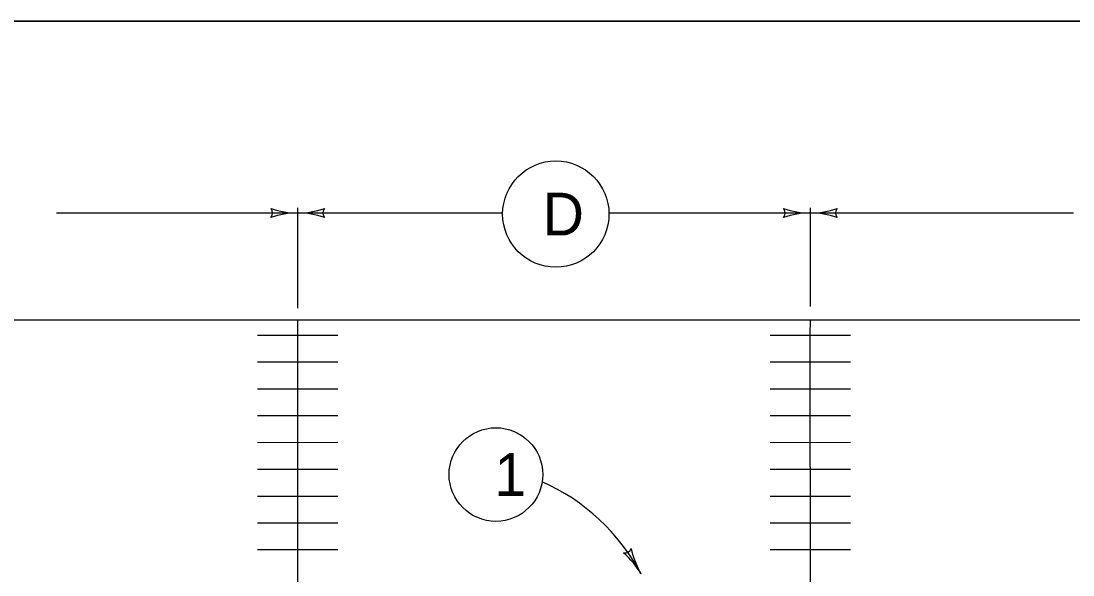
# Model space of a CAD drawing. Extents: x 1007 to 1035.5, y 1000.5 to 1021.5.
# Drawn here: x 1013.163 to 1018.088, y 1018.907 to 1021.5 of the extents above; entities that cross this region are included whole.
import ezdxf

# ---------------------------------------------------------------- set-up
doc = ezdxf.new("R2010")
doc.units = 0
for name, color, linetype in [('Level 1', 7, 'Continuous'), ('Level 10', 7, 'Continuous'), ('Level 11', 7, 'Continuous')]:
    doc.layers.add(name, color=color, linetype=linetype)

msp = doc.modelspace()

# ---------------------------------------------------------------- linework, layer by layer
at = {"layer": 'Level 1'}
for p, q in [((1014.4587, 1020.1568), (1014.4587, 1020.6258)), ((1016.8587, 1020.1642), (1016.8587, 1020.6258)), ((1013.3292, 1020.6016), (1014.4587, 1020.6016)), ((1014.4587, 1020.6016), (1015.4183, 1020.6016)), ((1015.9159, 1020.6016), (1016.8587, 1020.6016)), ((1016.8587, 1020.6016), (1018.0905, 1020.6016)), ((1007.6459, 1020.1016), (1023.1587, 1020.1016)), ((1014.4586, 1020.0299), (1014.4587, 1020.1016)), ((1016.8586, 1020.0299), (1016.8587, 1020.1016)), ((1014.2703, 1020.0299), (1014.6469, 1020.0299)), ((1014.4587, 1017.7016), (1014.4586, 1020.0299)), ((1016.6703, 1020.0299), (1017.0469, 1020.0299)), ((1016.8587, 1017.7016), (1016.8586, 1020.0299)), ((1014.2704, 1019.9045), (1014.6469, 1019.9045)), ((1016.6704, 1019.9045), (1017.0469, 1019.9045)), ((1014.2704, 1019.779), (1014.647, 1019.7789)), ((1016.6704, 1019.779), (1017.047, 1019.7789)), ((1014.2704, 1019.6533), (1014.647, 1019.6533)), ((1016.6704, 1019.6533), (1017.047, 1019.6533)), ((1014.2703, 1019.528), (1014.647, 1019.5281)), ((1016.6703, 1019.528), (1017.047, 1019.5281)), ((1014.2704, 1019.4024), (1014.6469, 1019.4025)), ((1016.6704, 1019.4024), (1017.0469, 1019.4025)), ((1014.2705, 1019.2769), (1014.647, 1019.2769)), ((1016.6705, 1019.2769), (1017.047, 1019.2769)), ((1014.2704, 1019.1514), (1014.6469, 1019.1514)), ((1016.6704, 1019.1514), (1017.0469, 1019.1514)), ((1014.2704, 1019.026), (1014.6469, 1019.026)), ((1016.6704, 1019.026), (1017.0469, 1019.026))]:
    msp.add_line(p, q, dxfattribs=at)
for centre, radius in [((1015.6671, 1020.5964), 0.2489), ((1015.3865, 1019.3774), 0.2191)]:
    msp.add_circle(centre, radius, dxfattribs=at)
for centre, radius, start, end in [((1014.31, 1020.6016), 0.0313, 318.7746, 40.8913), ((1014.4587, 1020.9925), 0.3909, 251.3472, 269.9939), ((1014.4587, 1020.9925), 0.3909, 270, 288.6688), ((1014.6073, 1020.6015), 0.0313, 138.7746, 220.8913), ((1016.71, 1020.6016), 0.0313, 318.7746, 40.8913), ((1016.8587, 1020.9925), 0.3909, 251.3472, 269.9939), ((1016.8587, 1020.9925), 0.3909, 270, 288.6688), ((1017.0073, 1020.6015), 0.0313, 138.7746, 220.8913), ((1014.4587, 1020.2106), 0.3909, 90, 108.6688), ((1014.4587, 1020.9925), 0.3909, 269.9878, 270), ((1014.4587, 1020.2106), 0.3909, 71.3472, 89.9939), ((1014.4587, 1020.2106), 0.3909, 89.9878, 90), ((1016.8587, 1020.2106), 0.3909, 90, 108.6688), ((1016.8587, 1020.9925), 0.3909, 269.9878, 270), ((1016.8587, 1020.2106), 0.3909, 89.9878, 90), ((1016.8587, 1020.2106), 0.3909, 71.3472, 89.9939), ((1015.2062, 1018.4529), 0.9752, 28.166, 65.9859), ((1015.9903, 1019.0412), 0.0313, 259.3493, 341.466), ((1015.7292, 1018.7143), 0.3909, 30.5747, 49.2435), ((1016.4024, 1019.112), 0.3909, 191.9218, 210.5686), ((1015.7292, 1018.7143), 0.3909, 30.5625, 30.5747)]:
    msp.add_arc(centre, radius, start, end, dxfattribs=at)
at = {"layer": 'Level 10'}
msp.add_line((1007, 1021.5), (1035.5, 1021.5), dxfattribs=at)
at = {"layer": 'Level 11'}
msp.add_lwpolyline([(1007, 1000.5), (1035.5, 1000.5), (1035.5, 1021.5), (1007, 1021.5)], close=True, dxfattribs=at)

# ---------------------------------------------------------------- texts
at = {"layer": 'Level 1'}
for s, p in [('D', (1015.6057, 1020.4964)), ('1', (1015.3794, 1019.2774))]:
    msp.add_text(s, height=0.2, dxfattribs=at).set_placement(p)

doc.saveas('drawing.dxf')
